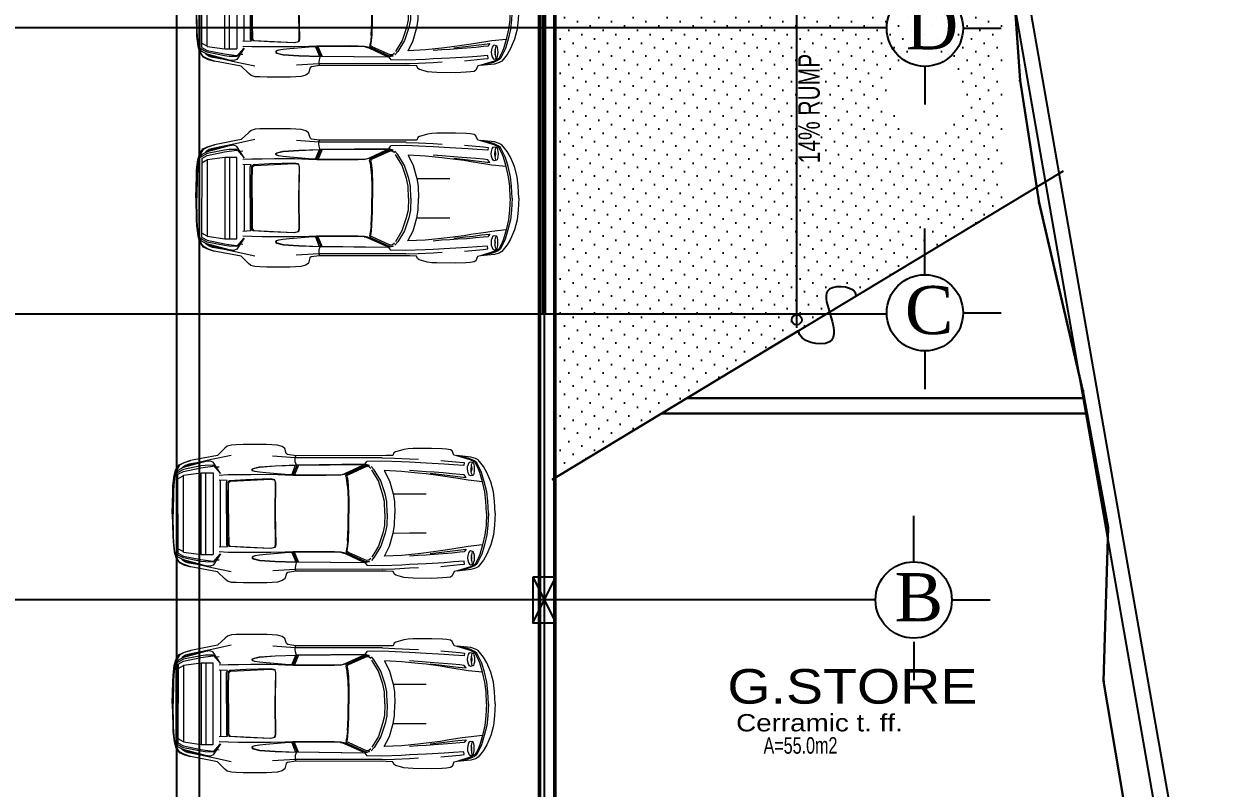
# Model space of a CAD drawing. Extents: x 285329 to 658348, y -83126 to -16980.
# Drawn here: x 313761 to 315325, y -36739 to -35737 of the extents above; entities that cross this region are included whole.
import ezdxf

# ---------------------------------------------------------------- set-up
doc = ezdxf.new("R2010")
doc.units = 0
doc.layers.get('0').update_dxf_attribs({"linetype": 'CONTINUOUS'})
for name, color, linetype, lineweight in [('A-text finishing', 6, 'CONTINUOUS', 13), ('A-text function', 30, 'CONTINUOUS', 20), ('excavation border', 5, 'CONTINUOUS', 30), ('FIGURES', 153, 'CONTINUOUS', 0)]:
    doc.layers.add(name, color=color, linetype=linetype, lineweight=lineweight)
for name, color, linetype in [('AXIS', 1, 'CONTINUOUS'), ('COLUMN', 5, 'CONTINUOUS'), ('FURNITURE', 4, 'CONTINUOUS'), ('TEXT', 3, 'CONTINUOUS'), ('WALL', 7, 'CONTINUOUS'), ('WALL1', 2, 'CONTINUOUS')]:
    doc.layers.add(name, color=color, linetype=linetype)
doc.styles.add('ARIAL', font='BOD_CB.TTF', dxfattribs={"width": 1.199999999999999})
doc.styles.get("Standard").update_dxf_attribs({"font": 'sanss___.ttf', "height": 15})
doc.styles.add('style2', font='romantic.ttf', dxfattribs={"height": 50})

# ---------------------------------------------------------------- blocks, each defined once
blk = doc.blocks.new('XREF1$0$02PCAR09')
at = {"color": 0, "linetype": 'ByBlock'}
for p, q in [((-139.3891880423911, 33.77165775941323), (-143.264904074437, 30.04960447753655)), ((-138.1428124021296, 34.83022337169009), (-139.3891880423911, 33.77165775941323)), ((-136.0427548164836, 35.42780073345929), (-138.1428124021296, 34.83022337169009)), ((-133.5670771748684, 35.5814634836285), (-136.0427548164836, 35.42780073345929)), ((-129.8620975318994, 35.70097895598234), (-133.5670771748684, 35.5814634836285)), ((-117.8764030187002, 35.70097895598234), (-129.8620975318994, 35.70097895598234)), ((-112.3274703737005, 35.34243253892082), (-117.8764030187002, 35.70097895598234)), ((-109.8517927320853, 34.5911924269824), (-112.3274703737005, 35.34243253892082)), ((-108.4688279805623, 33.60092137033632), (-109.8517927320853, 34.5911924269824)), ((-107.7346615075316, 30.95450733964419), (-108.4688279805623, 33.60092137033632)), ((-107.0004950345008, 30.42522453350577), (-107.7346615075316, 30.95450733964419)), ((-52.15996686299668, 31.22538604060483), (-52.63802875241204, 29.9471626440904)), ((-51.28921127870444, 31.75696836830568), (-52.15996686299668, 31.22538604060483)), ((-48.84768091490456, 32.52528211915179), (-51.28921127870444, 31.75696836830568)), ((-47.0890961074124, 33.02041764747482), (-48.84768091490456, 32.52528211915179)), ((-44.85244941050485, 33.29359586999788), (-47.0890961074124, 33.02041764747482)), ((-42.25725629653579, 33.4472586201671), (-44.85244941050485, 33.29359586999788)), ((-32.74723942495178, 33.53262681470556), (-42.25725629653579, 33.4472586201671)), ((-27.18123314104443, 33.31066950890558), (-32.74723942495178, 33.53262681470556)), ((-24.96166008304456, 33.13993311982865), (-27.18123314104443, 33.31066950890558)), ((-22.98111796975238, 32.82554285593255), (-24.96166008304456, 33.13993311982865)), ((-22.12743602436781, 32.23503025772104), (-22.98111796975238, 32.82554285593255)), ((-21.22253316226019, 29.99838356081347), (-22.12743602436781, 32.23503025772104)), ((-164.7947627370356, 22.48598244142934), (-162.9849570128204, 25.21776466665994)), ((-162.8142206237435, 24.97873372195226), (-164.4191426810664, 22.48598244142934)), ((-162.9849570128204, 25.21776466665994), (-160.2873220654051, 26.49828758473677)), ((-160.4922057322974, 26.22510936221371), (-162.8142206237435, 24.97873372195226)), ((-159.7751128981744, 24.91043916632149), (-161.4995504278511, 23.7323580816908)), ((-149.3943404422981, 26.87390764070598), (-160.8848994271743, 23.80065263732156)), ((-151.8529444450057, 24.65433458270612), (-160.7653839548205, 22.81038158067547)), ((-157.0433306729438, 27.4202640857521), (-160.4922057322974, 26.22510936221371)), ((-160.2873220654051, 26.49828758473677), (-157.0433306729438, 27.4202640857521)), ((-157.9140862572361, 25.52509016699838), (-159.7751128981744, 24.91043916632149)), ((-157.9140862572361, 25.01288099976763), (-159.7751128981744, 24.24456724892154)), ((-152.8090682238364, 26.42999302910601), (-157.9140862572361, 25.52509016699838)), ((-153.8334865582979, 25.84948930624451), (-157.9140862572361, 25.01288099976763)), ((-143.264904074437, 30.04960447753655), (-157.0433306729438, 27.4202640857521)), ((-153.4749401412363, 26.27633027893679), (-153.8334865582979, 25.84948930624451)), ((-146.252790883283, 27.89832597516745), (-152.8090682238364, 26.42999302910601)), ((-149.513855914652, 24.91043916632149), (-151.8529444450057, 24.65433458270612)), ((-145.4332562157138, 25.02995463867533), (-149.513855914652, 24.91043916632149)), ((-147.0381782730368, 27.13001222432135), (-149.3943404422981, 26.87390764070598)), ((-145.4332562157138, 26.51536122364446), (-147.0381782730368, 27.13001222432135)), ((-136.160790045383, 30.06982751551053), (-146.252790883283, 27.89832597516745)), ((-141.7282765727448, 20.71032399502945), (-145.4332562157138, 26.51536122364446)), ((-145.4332562157138, 25.02995463867533), (-141.7282765727448, 20.72739763393714)), ((-145.4332562157138, 24.53481911035228), (-145.4332562157138, 25.02995463867533)), ((-121.5813826616692, 24.14319423246711), (-113.4372569027005, 24.68955067751323)), ((-103.175999919178, 28.82030247618276), (-114.7860743764081, 29.58861622702888)), ((-113.4372569027005, 24.68955067751323), (-102.680864390855, 25.08117555539842)), ((-113.4372569027005, 24.57003520515939), (-102.680864390855, 24.96166008304457)), ((-102.8003798632088, 29.7593526161058), (-107.0004950345008, 30.42522453350577)), ((-104.9004374488548, 20.0273784387218), (-102.902821696655, 24.96166008304457)), ((-104.2174918925472, 19.99323116090641), (-102.1686552236243, 24.96166008304457)), ((-101.4515623895012, 24.96166008304457), (-103.4662517806088, 19.97615752199872)), ((-103.175999919178, 28.82030247618276), (-102.8003798632088, 29.7593526161058)), ((-58.20403503631938, 28.78615519836739), (-103.175999919178, 28.82030247618277)), ((-103.175999919178, 28.08613600315206), (-103.175999919178, 28.82030247618276)), ((-103.0564844468242, 26.70317125162907), (-103.175999919178, 28.08613600315206)), ((-102.680864390855, 25.43972197245992), (-103.0564844468242, 26.70317125162907)), ((-56.22349292302719, 29.82764717173656), (-102.8003798632088, 29.7593526161058)), ((-67.0994009072265, 25.43972197245992), (-102.680864390855, 25.06410191649071)), ((-102.680864390855, 25.08117555539842), (-102.680864390855, 25.43972197245992)), ((-102.680864390855, 24.94458644413687), (-67.64575735227261, 25.32020650010608)), ((-102.680864390855, 25.06410191649071), (-102.680864390855, 24.94458644413687)), ((-77.44602608528737, 20.65910307830638), (-68.24333471404182, 24.8762918885061)), ((-67.38965276865726, 24.8933655274138), (-76.5923441399028, 20.65910307830638)), ((-76.16550316721053, 20.52251396704484), (-66.86036996251882, 24.77385005505996)), ((-66.41645535091885, 25.20069102775224), (-67.38965276865726, 24.8933655274138)), ((-67.0994009072265, 25.45679561136761), (-66.10912985058043, 26.89098127961367)), ((-67.0994009072265, 25.54216380590607), (-67.0994009072265, 25.54216380590606)), ((-64.81153329359587, 24.72262913833689), (-67.0994009072265, 25.45679561136761)), ((-66.86036996251882, 24.77385005505996), (-65.78473071133428, 24.80799733287535)), ((-58.3235505086732, 27.06171766869058), (-66.10912985058043, 26.89098127961367)), ((-65.78473071133428, 24.80799733287535), (-64.81153329359587, 24.72262913833689)), ((-48.19888263641233, 26.6348766959983), (-58.3235505086732, 27.06171766869058)), ((-58.20403503631938, 28.76908155945971), (-51.78434680702748, 28.54712425365972)), ((-52.63802875241204, 29.9471626440904), (-56.22349292302719, 29.82764717173656)), ((-51.78434680702748, 28.54712425365972), (-44.1524302152895, 28.13735691987513)), ((-44.1524302152895, 26.41291939019832), (-48.19888263641233, 26.6348766959983)), ((-44.1524302152895, 28.13735691987513), (-39.54254771021286, 27.93247325298283)), ((-35.59853712253622, 25.95193113969065), (-44.1524302152895, 26.41291939019832)), ((-26.32755119565986, 25.45679561136761), (-35.59853712253622, 25.95193113969065)), ((-28.02619871649039, 27.35217620931952), (-18.28586727013732, 26.44706666801371)), ((-21.41034319024481, 25.08117555539842), (-26.32755119565986, 25.45679561136761)), ((-16.03214693432206, 24.72262913833689), (-21.41034319024481, 25.08117555539842)), ((-19.65175838275259, 29.65691078265965), (-21.22253316226019, 29.99838356081347)), ((-12.48083004152228, 29.04225978198276), (-19.65175838275259, 29.77642625501349)), ((-12.78815554186073, 27.55685319701364), (-19.65175838275259, 29.65691078265965)), ((-18.28586727013732, 26.44706666801371), (-15.87848418415283, 26.19096208439833)), ((-13.04308359194108, 28.18086525074451), (-17.95794463294092, 29.54653034359681)), ((-15.87848418415283, 26.19096208439833), (-16.03214693432206, 24.72262913833689)), ((-14.11989937666064, 24.14212541547539), (-13.76135295959914, 25.40557469464455)), ((-13.76135295959914, 25.40557469464455), (-13.28329107018378, 26.2592566400291)), ((-13.28329107018378, 26.2592566400291), (-12.6686400695069, 26.54950850145985)), ((-10.58565307144118, 27.08833317646262), (-13.04308359194108, 28.18086525074451)), ((-10.26125698352243, 26.19096208439833), (-12.78815554186073, 27.55685319701364)), ((-12.6686400695069, 26.54950850145985), (-11.49055898487619, 26.19096208439833)), ((-10.1417415111686, 28.29101967004435), (-12.48083004152228, 29.04225978198276)), ((-12.22472545790693, 24.26164088782923), (-12.0710627077377, 25.21776466665994)), ((-12.0710627077377, 25.21776466665994), (-11.81495812412232, 25.93485750078297)), ((-11.81495812412232, 25.93485750078297), (-11.49055898487619, 26.19096208439833)), ((-11.49055898487619, 26.19096208439833), (-11.18323348453777, 25.93485750078297)), ((-11.18323348453777, 25.93485750078297), (-10.92712890092239, 25.21776466665994)), ((-10.92712890092239, 25.21776466665994), (-10.7393188729378, 24.1250517765677)), ((-9.425199770093963, 26.13236761146603), (-10.58565307144118, 27.08833317646262)), ((-8.895365870907137, 23.62991624824465), (-10.26125698352243, 26.19096208439833)), ((-8.775850398553308, 27.55685319701364), (-10.1417415111686, 28.29101967004435)), ((-6.899507290691267, 21.07940676791251), (-9.425199770093963, 26.13236761146603)), ((-5.941626339876557, 24.09090449875231), (-8.775850398553308, 27.55685319701364)), ((-166.211874766374, 14.44429851590677), (-165.5630764878817, 19.68590566056797)), ((-165.1874564319125, 19.68590566056797), (-165.8021074325894, 14.81991857187598)), ((-165.5630764878817, 19.68590566056797), (-164.7947627370356, 22.48598244142934)), ((-164.4191426810664, 22.48598244142934), (-165.1874564319125, 19.68590566056797)), ((-163.5996080134971, 22.31524605235243), (-164.5898790701433, 21.2054595233525)), ((-163.5996080134971, 21.32497499570633), (-164.5898790701433, 20.71032399502945)), ((-164.5898790701433, -21.2054595233525), (-164.5898790701433, 21.2054595233525)), ((-160.8848994271743, 23.80065263732156), (-163.5996080134971, 22.31524605235243)), ((-160.7653839548205, 22.81038158067547), (-163.5996080134971, 21.32497499570633)), ((-163.5996080134971, 20.33470393906024), (-160.7653839548205, 21.82011052402938)), ((-163.5996080134971, 20.33470393906024), (-163.5996080134971, -20.33470393906024)), ((-163.5996080134971, 18.04683632542962), (-160.8848994271743, 19.53224291039876)), ((-161.4995504278511, 23.7323580816908), (-161.7379082183368, 23.33391197800628)), ((-160.7653839548205, 21.82011052402938), (-151.8529444450057, 23.66406352606003)), ((-160.7653839548205, 19.8224947718295), (-151.613913500298, 21.06887041209096)), ((-160.7653839548205, 19.8224947718295), (-160.7653839548205, -19.8224947718295)), ((-159.7751128981744, 24.24456724892154), (-160.1662057515703, 23.99287382841922)), ((-151.8529444450057, 23.66406352606003), (-149.513855914652, 24.03968358202924)), ((-151.613913500298, 21.06887041209096), (-151.613913500298, -21.06887041209096)), ((-151.613913500298, 21.06887041209096), (-145.4332562157138, 21.06887041209096)), ((-149.513855914652, 24.03968358202924), (-145.4332562157138, 24.53481911035228)), ((-149.2577513310366, 21.06887041209096), (-149.2577513310366, -21.1883858844448)), ((-145.4332562157138, -21.06887041209096), (-145.4332562157138, 21.06887041209096)), ((-142.3941484901448, 24.02260994312154), (-143.8454077972985, 23.95431538749078)), ((-137.7671923461605, 19.95908388309103), (-142.3941484901448, 19.75420021619873)), ((-132.3377751735147, 20.0273784387218), (-137.7671923461605, 19.95908388309103)), ((-126.0376024165766, 20.09567299435257), (-132.3377751735147, 20.0273784387218)), ((-115.7763454330541, 20.11274663326025), (-126.0376024165766, 20.09567299435257)), ((-125.4229514158997, 22.45183516361395), (-125.3717304991766, 22.96404433084469)), ((-125.0814786377459, 22.11036238546013), (-125.4229514158997, 22.45183516361395)), ((-125.3717304991766, 22.96404433084469), (-124.8595213319459, 23.3396643868139)), ((-125.1497731933766, 22.43476152470627), (-125.1326995544689, 22.84452885849086)), ((-124.8936686097613, 22.11036238546013), (-125.1497731933766, 22.43476152470627)), ((-125.1326995544689, 22.84452885849086), (-124.688784942869, 23.22014891446006)), ((-124.0058393865613, 21.73474232949093), (-125.0814786377459, 22.11036238546013)), ((-123.8351029974844, 21.73474232949093), (-124.8936686097613, 22.11036238546013)), ((-124.8595213319459, 23.3396643868139), (-121.5813826616692, 24.14319423246711)), ((-124.688784942869, 23.22014891446006), (-121.5984563005768, 24.00660512120558)), ((-121.6155299394845, 21.3761959124294), (-124.0058393865613, 21.73474232949093)), ((-121.6155299394845, 21.3761959124294), (-123.8351029974844, 21.73474232949093)), ((-118.217875796854, 21.03472313427559), (-121.6155299394845, 21.3761959124294)), ((-121.5984563005768, 24.00660512120558), (-113.4372569027005, 24.57003520515939)), ((-112.190881262439, 20.50544032813716), (-118.217875796854, 21.03472313427559)), ((-108.3663861471162, 19.86853066330364), (-115.7763454330541, 20.11274663326025)), ((-108.3663861471162, 20.23226210561409), (-112.190881262439, 20.50544032813716)), ((-104.2174918925472, 19.99323116090641), (-108.3663861471162, 20.23226210561409)), ((-104.2687128092703, 19.72996011643232), (-108.3663861471162, 19.86853066330364)), ((-99.5563884707475, 19.65175838275259), (-104.2687128092703, 19.72996011643232)), ((-99.52224119293213, 19.83956841073719), (-104.2174918925472, 19.99323116090641)), ((-87.10970570704062, 19.64458221481232), (-99.5563884707475, 19.65175838275259)), ((-87.10970570704062, 19.87371568855257), (-99.52224119293213, 19.83956841073719)), ((-82.8583696190255, 19.87371568855257), (-87.10970570704062, 19.87371568855257)), ((-82.8583696190255, 19.71654903557417), (-87.10970570704062, 19.64458221481232)), ((-79.66559914328724, 19.97615752199872), (-82.8583696190255, 19.87371568855257)), ((-79.62576860625475, 19.86461680765525), (-82.8583696190255, 19.71654903557417)), ((-79.66559914328724, 19.95908388309103), (-78.74362264227192, 20.19811482779871)), ((-77.88994069688734, 20.19811482779871), (-79.62576860625475, 19.86461680765525)), ((-78.74362264227192, 20.19811482779871), (-77.44602608528737, 20.65910307830638)), ((-77.20699514057969, 20.43714577250639), (-77.88994069688734, 20.19811482779871)), ((-76.5923441399028, 20.65910307830638), (-77.20699514057969, 20.43714577250639)), ((-76.95089055696434, 19.51516927149105), (-76.71185961225665, 20.24933574452179)), ((-76.72893325116434, 18.37123546467575), (-76.95089055696434, 19.51516927149105)), ((-76.71185961225665, 20.24933574452179), (-76.16550316721053, 20.52251396704484)), ((-76.21672408393363, 19.68590566056797), (-76.43868138973359, 19.241991048968)), ((-76.43868138973359, 19.241991048968), (-76.14842952830286, 18.21757271450653)), ((-75.65329399997981, 20.0273784387218), (-76.21672408393363, 19.68590566056797)), ((-66.39938171201115, 24.24456724892154), (-75.65329399997981, 20.0273784387218)), ((-65.13593243284201, 24.15919905438308), (-66.39938171201115, 24.24456724892154)), ((-64.12858773728823, 23.28844347009083), (-65.13593243284201, 24.15919905438308)), ((-62.4041502076114, 22.48598244142934), (-63.88955679258056, 24.21041997110615)), ((-60.21872442742694, 16.81753432407585), (-63.5993049311498, 22.48598244142934)), ((-58.97234878716549, 16.81753432407585), (-62.4041502076114, 22.48598244142934)), ((-57.12839578513483, 22.11036238546013), (-54.53320267116577, 16.80046068516816)), ((-48.19888263641233, 21.63230049604479), (-57.12839578513483, 22.11036238546013)), ((-39.78157865492054, 20.84691310629098), (-48.19888263641233, 21.63230049604479)), ((-39.78157865492054, 21.75181596839861), (-44.11828293747411, 22.11036238546013)), ((-35.59853712253622, 21.46156410696786), (-39.78157865492054, 21.75181596839861)), ((-35.59853712253622, 20.36885121687562), (-39.78157865492054, 20.84691310629098)), ((-31.38134831233648, 21.2054595233525), (-35.59853712253622, 21.46156410696786)), ((-28.20565147550591, 19.37858016022953), (-35.59853712253622, 20.36885121687562)), ((-33.48140589798248, 20.69325035612176), (-27.45441136356749, 19.99323116090642)), ((-26.78853944616754, 20.88106038410638), (-31.38134831233648, 21.2054595233525)), ((-24.62018730489074, 18.78100279846034), (-28.20565147550591, 19.37858016022953)), ((-27.45441136356749, 19.99323116090642), (-23.35673802572159, 19.49809563258338)), ((-22.1957305799986, 20.45421941141409), (-26.78853944616754, 20.88106038410638)), ((-17.00534435206046, 17.60292171382965), (-24.62018730489074, 18.78100279846034)), ((-23.35673802572159, 19.49809563258338), (-19.12247557661418, 18.96881282644495)), ((-18.20049907559885, 20.0615257165372), (-22.1957305799986, 20.45421941141409)), ((-19.12247557661418, 18.96881282644495), (-14.88821312750674, 18.50782457593728)), ((-15.99799965650669, 19.87371568855258), (-18.20049907559885, 20.0615257165372)), ((-14.88821312750674, 18.50782457593728), (-15.99799965650669, 19.87371568855258)), ((-14.22234121010679, 22.91282341412162), (-14.11989937666064, 24.14212541547539)), ((-14.11989937666064, 21.68352141276785), (-14.22234121010679, 22.91282341412162)), ((-13.76135295959914, 20.43714577250639), (-14.11989937666064, 21.68352141276785)), ((-13.28329107018378, 19.6517583827526), (-13.76135295959914, 20.43714577250639)), ((-12.6686400695069, 19.32735924350646), (-13.28329107018378, 19.6517583827526)), ((-11.49055898487619, 19.60053746602952), (-12.6686400695069, 19.32735924350646)), ((-12.31009365244537, 22.86160249739856), (-12.22472545790693, 24.26164088782923)), ((-12.24179909681461, 21.56400594041401), (-12.31009365244537, 22.86160249739856)), ((-12.03691542992231, 22.86160249739856), (-12.24179909681461, 21.56400594041401)), ((-12.0710627077377, 20.57373488376792), (-12.24179909681461, 21.58107957932171)), ((-12.22472545790693, 24.26164088782923), (-12.03691542992231, 22.86160249739856)), ((-11.81495812412232, 19.83956841073719), (-12.0710627077377, 20.57373488376792)), ((-11.49055898487619, 19.60053746602952), (-11.81495812412232, 19.83956841073719)), ((-11.18323348453777, 19.8054211329218), (-11.49055898487619, 19.60053746602952)), ((-10.92712890092239, 20.50544032813716), (-11.18323348453777, 19.8054211329218)), ((-10.7393188729378, 21.58107957932171), (-10.92712890092239, 20.50544032813716)), ((-10.7393188729378, 24.1250517765677), (-10.68809795621472, 22.86160249739856)), ((-10.68809795621472, 22.86160249739856), (-10.7393188729378, 21.58107957932171)), ((-7.905094814261051, 21.15423860662943), (-8.895365870907137, 23.62991624824465)), ((-6.556277340553434, 16.32239879575281), (-7.905094814261051, 21.15423860662943)), ((-5.566006283907346, 16.32239879575281), (-6.899507290691267, 21.07940676791251)), ((-4.268409726922802, 21.13716496772174), (-5.941626339876557, 24.09090449875231)), ((-2.168352141276792, 16.30532515684511), (-4.268409726922802, 21.13716496772174)), ((-166.3484638776355, 11.21738076235313), (-166.211874766374, 14.44429851590677)), ((-165.8021074325894, 14.81991857187598), (-165.9386965438509, 11.59300081832234)), ((-138.1428124021296, 17.05656526878352), (-142.377074851237, 17.26144893567582)), ((-141.7282765727448, 17.26144893567582), (-141.7282765727448, -17.15578437787134)), ((-138.6550215693604, 3.8e-15), (-138.5696533748219, 15.89555782306053)), ((-138.5696533748219, 15.89555782306053), (-138.1428124021296, 17.05656526878352)), ((-137.903781457422, 15.89555782306053), (-138.0403705686835, 8.28071487023023)), ((-137.5110877625451, 16.57850337936817), (-137.903781457422, 15.89555782306053)), ((-137.5623086792681, 8.161199397876397), (-137.4769404847297, 15.77604235070668)), ((-136.9818049564067, 17.00534435206044), (-137.5110877625451, 16.57850337936817)), ((-137.4769404847297, 15.77604235070668), (-137.0842467898528, 16.44191426810665)), ((-137.0842467898528, 16.44191426810665), (-136.5549639837144, 16.78365285606781)), ((-128.5474273360072, 17.51755351929119), (-136.9818049564067, 17.00534435206044)), ((-136.5549639837144, 16.78365285606781), (-115.947081822131, 17.82487901962962)), ((-115.7592717941464, 17.94439449198347), (-128.5474273360072, 17.51755351929119)), ((-115.947081822131, 17.82487901962962), (-113.7275087641312, 17.36389076912197)), ((-113.5567723750543, 17.48340624147581), (-115.7592717941464, 17.94439449198347)), ((-113.7275087641312, 17.36389076912197), (-113.351888708162, 15.9467787397836)), ((-113.1982259579928, 16.06629421213743), (-113.5567723750543, 17.48340624147581)), ((-113.403109624885, -0.0170736389076931), (-113.1982259579928, 16.06629421213743)), ((-113.351888708162, 15.9467787397836), (-113.403109624885, 0.0170736389076931)), ((-76.42160775082591, 16.81753432407585), (-76.72893325116434, 18.37123546467575)), ((-76.09720861157977, 14.06867845993756), (-76.42160775082591, 16.81753432407585)), ((-76.14842952830286, 18.21757271450653), (-75.92647222250287, 16.81753432407585)), ((-76.09720861157977, 14.06867845993756), (-75.73866219451826, 7.153854702322628)), ((-75.92647222250287, 16.81753432407585), (-75.72158855561057, 13.98331026539911)), ((-75.72158855561057, 13.98331026539911), (-75.43133669417979, 7.153854702322628)), ((-60.21872442742694, 16.81753432407585), (-60.21872442742694, 16.81753432407585)), ((-57.99915136942708, 10.14174151116859), (-60.21872442742694, 16.81753432407585)), ((-56.75277572916563, 10.14174151116859), (-58.97234878716549, 16.81753432407585)), ((-54.53320267116577, 16.80046068516816), (-52.55266055787358, 10.14174151116859)), ((-13.94916298758373, 17.1077861855066), (-17.00534435206046, 17.60292171382965)), ((-6.556277340553434, 16.32239879575281), (-13.94916298758373, 17.1077861855066)), ((-5.258680783568892, 11.13201256781467), (-6.556277340553434, 16.32239879575281)), ((-4.268409726922802, 11.13201256781467), (-5.566006283907346, 16.32239879575281)), ((-0.8707555842922545, 11.13201256781467), (-2.168352141276792, 16.30532515684511)), ((-166.5704211834355, 0.0170736389076931), (-166.3484638776355, 11.21738076235313)), ((-165.9386965438509, 11.59300081832234), (-166.0752856551125, -3.8e-15)), ((-138.0403705686835, 8.28071487023023), (-138.0403705686835, 3.8e-15)), ((-137.5623086792681, -3.8e-15), (-137.5623086792681, 8.161199397876397)), ((-75.73866219451826, 7.153854702322628), (-75.7728094723336, 3.8e-15)), ((-75.43133669417979, 7.153854702322628), (-75.39718941636444, 3.8e-15)), ((-57.12839578513483, 6.180657284584223), (-57.99915136942708, 10.14174151116859)), ((-56.88936484042717, 3.8e-15), (-57.12839578513483, 6.180657284584223)), ((-55.89909378378107, 6.180657284584223), (-56.75277572916563, 10.14174151116859)), ((-55.64298920016568, 3.8e-15), (-55.89909378378107, 6.180657284584223)), ((-52.55266055787358, 10.14174151116859), (-44.11828293747411, 10.09052059444551)), ((-52.55266055787358, 10.14174151116859), (-51.920935918289, 6.180657284584223)), ((-51.920935918289, 6.180657284584223), (-51.68190497358133, 3.8e-15)), ((-44.11828293747411, 10.09052059444551), (-35.59853712253622, 10.09052059444551)), ((-4.69525069961509, 6.19773092349192), (-5.258680783568892, 11.13201256781467)), ((-4.387925199276668, 3.8e-15), (-4.69525069961509, 6.19773092349192)), ((-3.704979642969004, 6.19773092349192), (-4.268409726922802, 11.13201256781467)), ((-3.397654142630548, 3.8e-15), (-3.704979642969004, 6.19773092349192)), ((-0.3073255003384538, 6.180657284584223), (-0.8707555842922545, 11.13201256781467)), ((0, 3.8e-15), (-0.3073255003384538, 6.180657284584223)), ((-165.9386965438509, -11.59300081832234), (-166.0752856551125, 7.5e-15)), ((-138.6550215693604, 0), (-138.5696533748219, -15.89555782306052)), ((-138.0403705686835, -8.28071487023023), (-138.0403705686835, 0)), ((-137.5623086792681, 7.5e-15), (-137.5623086792681, -8.161199397876397)), ((-113.403109624885, 0.0170736389076969), (-113.1982259579928, -16.06629421213743)), ((-75.73866219451826, -7.153854702322621), (-75.7728094723336, 0)), ((-75.43133669417979, -7.153854702322621), (-75.39718941636444, 0)), ((-56.88936484042717, 0), (-57.12839578513483, -6.180657284584223)), ((-55.64298920016568, 0), (-55.89909378378107, -6.180657284584223)), ((-51.920935918289, -6.180657284584223), (-51.68190497358133, 0)), ((-4.387925199276668, 0), (-4.69525069961509, -6.19773092349192)), ((-3.397654142630548, 0), (-3.704979642969004, -6.19773092349192)), ((0, 0), (-0.3073255003384538, -6.180657284584223)), ((-166.5704211834355, -0.0170736389076893), (-166.3484638776355, -11.21738076235313)), ((-113.351888708162, -15.9467787397836), (-113.403109624885, -0.0170736389076893)), ((-166.3484638776355, -11.21738076235313), (-166.211874766374, -14.44429851590677)), ((-165.8021074325894, -14.81991857187597), (-165.9386965438509, -11.59300081832234)), ((-137.903781457422, -15.89555782306052), (-138.0403705686835, -8.28071487023023)), ((-137.5623086792681, -8.161199397876397), (-137.4769404847297, -15.77604235070668)), ((-76.09720861157977, -14.06867845993756), (-75.73866219451826, -7.153854702322621)), ((-75.72158855561057, -13.9833102653991), (-75.43133669417979, -7.153854702322621)), ((-57.99915136942708, -10.14174151116859), (-60.21872442742694, -16.81753432407585)), ((-56.75277572916563, -10.14174151116859), (-58.97234878716549, -16.81753432407585)), ((-57.12839578513483, -6.180657284584223), (-57.99915136942708, -10.14174151116859)), ((-55.89909378378107, -6.180657284584223), (-56.75277572916563, -10.14174151116859)), ((-54.53320267116577, -16.80046068516816), (-52.55266055787358, -10.14174151116859)), ((-52.55266055787358, -10.14174151116859), (-51.920935918289, -6.180657284584223)), ((-52.55266055787358, -10.14174151116859), (-44.11828293747411, -10.09052059444551)), ((-44.11828293747411, -10.09052059444551), (-35.59853712253622, -10.09052059444551)), ((-5.258680783568892, -11.13201256781467), (-6.556277340553434, -16.32239879575281)), ((-4.268409726922802, -11.13201256781467), (-5.566006283907346, -16.32239879575281)), ((-4.69525069961509, -6.19773092349192), (-5.258680783568892, -11.13201256781467)), ((-3.704979642969004, -6.19773092349192), (-4.268409726922802, -11.13201256781467)), ((-0.8707555842922545, -11.13201256781467), (-2.168352141276792, -16.30532515684511)), ((-0.3073255003384538, -6.180657284584223), (-0.8707555842922545, -11.13201256781467)), ((-166.211874766374, -14.44429851590677), (-165.5630764878817, -19.68590566056797)), ((-165.1874564319125, -19.68590566056797), (-165.8021074325894, -14.81991857187597)), ((-163.5996080134971, -18.04683632542962), (-160.8848994271743, -19.53224291039876)), ((-138.1428124021296, -17.05656526878352), (-142.377074851237, -17.26144893567582)), ((-138.5696533748219, -15.89555782306052), (-138.1428124021296, -17.05656526878352)), ((-137.5110877625451, -16.57850337936817), (-137.903781457422, -15.89555782306052)), ((-136.9818049564067, -17.00534435206044), (-137.5110877625451, -16.57850337936817)), ((-137.4769404847297, -15.77604235070668), (-137.0842467898528, -16.44191426810665)), ((-137.0842467898528, -16.44191426810665), (-136.5549639837144, -16.78365285606781)), ((-128.5474273360072, -17.51755351929119), (-136.9818049564067, -17.00534435206044)), ((-136.5549639837144, -16.78365285606781), (-115.947081822131, -17.82487901962962)), ((-115.7592717941464, -17.94439449198347), (-128.5474273360072, -17.51755351929119)), ((-115.947081822131, -17.82487901962962), (-113.7275087641312, -17.36389076912197)), ((-113.5567723750543, -17.48340624147581), (-115.7592717941464, -17.94439449198347)), ((-113.7275087641312, -17.36389076912197), (-113.351888708162, -15.9467787397836)), ((-113.1982259579928, -16.06629421213743), (-113.5567723750543, -17.48340624147581)), ((-76.72893325116434, -18.37123546467575), (-76.95089055696434, -19.51516927149105)), ((-76.42160775082591, -16.81753432407585), (-76.72893325116434, -18.37123546467575)), ((-76.43868138973359, -19.241991048968), (-76.14842952830286, -18.21757271450653)), ((-76.09720861157977, -14.06867845993756), (-76.42160775082591, -16.81753432407585)), ((-76.14842952830286, -18.21757271450653), (-75.92647222250287, -16.81753432407585)), ((-75.92647222250287, -16.81753432407585), (-75.72158855561057, -13.9833102653991)), ((-60.21872442742694, -16.81753432407585), (-63.5993049311498, -22.48598244142934)), ((-58.97234878716549, -16.81753432407585), (-62.4041502076114, -22.48598244142934)), ((-60.21872442742694, -16.81753432407585), (-60.21872442742694, -16.81753432407585)), ((-57.12839578513483, -22.11036238546013), (-54.53320267116577, -16.80046068516816)), ((-17.00534435206046, -17.60292171382965), (-24.62018730489074, -18.78100279846034)), ((-13.94916298758373, -17.1077861855066), (-17.00534435206046, -17.60292171382965)), ((-6.556277340553434, -16.32239879575281), (-13.94916298758373, -17.1077861855066)), ((-6.556277340553434, -16.32239879575281), (-7.905094814261051, -21.15423860662943)), ((-5.566006283907346, -16.32239879575281), (-6.899507290691267, -21.07940676791251)), ((-2.168352141276792, -16.30532515684511), (-4.268409726922802, -21.13716496772174)), ((-165.5630764878817, -19.68590566056797), (-164.7947627370356, -22.48598244142934)), ((-164.4191426810664, -22.48598244142934), (-165.1874564319125, -19.68590566056797)), ((-164.7947627370356, -22.48598244142934), (-162.9849570128204, -25.21776466665994)), ((-163.5996080134971, -21.32497499570633), (-164.5898790701433, -20.71032399502945)), ((-163.5996080134971, -22.31524605235243), (-164.5898790701433, -21.2054595233525)), ((-162.8142206237435, -24.97873372195226), (-164.4191426810664, -22.48598244142934)), ((-163.5996080134971, -20.33470393906024), (-160.7653839548205, -21.82011052402938)), ((-160.7653839548205, -22.81038158067547), (-163.5996080134971, -21.32497499570633)), ((-160.8848994271743, -23.80065263732156), (-163.5996080134971, -22.31524605235243)), ((-161.4995504278511, -23.7323580816908), (-161.7379082183368, -23.33391197800628)), ((-159.7751128981744, -24.91043916632149), (-161.4995504278511, -23.7323580816908)), ((-149.3943404422981, -26.87390764070598), (-160.8848994271743, -23.80065263732156)), ((-160.7653839548205, -19.8224947718295), (-151.613913500298, -21.06887041209096)), ((-160.7653839548205, -21.82011052402938), (-151.8529444450057, -23.66406352606003)), ((-151.8529444450057, -24.65433458270612), (-160.7653839548205, -22.81038158067547)), ((-159.7751128981744, -24.24456724892154), (-160.1662057515703, -23.99287382841922)), ((-157.9140862572361, -25.01288099976763), (-159.7751128981744, -24.24456724892154)), ((-151.8529444450057, -23.66406352606003), (-149.513855914652, -24.03968358202924)), ((-151.613913500298, -21.06887041209096), (-145.4332562157138, -21.06887041209096)), ((-149.513855914652, -24.03968358202924), (-145.4332562157138, -24.53481911035228)), ((-141.7282765727448, -20.71032399502945), (-145.4332562157138, -26.51536122364446)), ((-145.4332562157138, -25.02995463867533), (-141.7282765727448, -20.72739763393714)), ((-145.4332562157138, -24.53481911035228), (-145.4332562157138, -25.02995463867533)), ((-142.3941484901448, -24.02260994312154), (-143.8454077972985, -23.95431538749078)), ((-137.7671923461605, -19.95908388309103), (-142.3941484901448, -19.75420021619873)), ((-132.3377751735147, -20.0273784387218), (-137.7671923461605, -19.95908388309103)), ((-126.0376024165766, -20.09567299435257), (-132.3377751735147, -20.0273784387218)), ((-115.7763454330541, -20.11274663326025), (-126.0376024165766, -20.09567299435257)), ((-125.0814786377459, -22.11036238546013), (-125.4229514158997, -22.45183516361395)), ((-125.4229514158997, -22.45183516361395), (-125.3717304991766, -22.96404433084469)), ((-125.3717304991766, -22.96404433084469), (-124.8595213319459, -23.3396643868139)), ((-124.8936686097613, -22.11036238546013), (-125.1497731933766, -22.43476152470627)), ((-125.1497731933766, -22.43476152470627), (-125.1326995544689, -22.84452885849086)), ((-125.1326995544689, -22.84452885849086), (-124.688784942869, -23.22014891446006)), ((-124.0058393865613, -21.73474232949093), (-125.0814786377459, -22.11036238546013)), ((-123.8351029974844, -21.73474232949093), (-124.8936686097613, -22.11036238546013)), ((-124.8595213319459, -23.3396643868139), (-121.5813826616692, -24.14319423246711)), ((-124.688784942869, -23.22014891446006), (-121.5984563005768, -24.00660512120558)), ((-121.6155299394845, -21.3761959124294), (-124.0058393865613, -21.73474232949093)), ((-121.6155299394845, -21.3761959124294), (-123.8351029974844, -21.73474232949093)), ((-118.217875796854, -21.03472313427559), (-121.6155299394845, -21.3761959124294)), ((-121.5984563005768, -24.00660512120558), (-113.4372569027005, -24.57003520515939)), ((-121.5813826616692, -24.14319423246711), (-113.4372569027005, -24.68955067751323)), ((-112.190881262439, -20.50544032813716), (-118.217875796854, -21.03472313427559)), ((-108.3663861471162, -19.86853066330364), (-115.7763454330541, -20.11274663326025)), ((-113.4372569027005, -24.57003520515939), (-102.680864390855, -24.96166008304457)), ((-108.3663861471162, -20.23226210561409), (-112.190881262439, -20.50544032813716)), ((-104.2687128092703, -19.72996011643232), (-108.3663861471162, -19.86853066330364)), ((-104.2174918925472, -19.99323116090641), (-108.3663861471162, -20.23226210561409)), ((-104.9004374488548, -20.0273784387218), (-102.902821696655, -24.96166008304457)), ((-99.5563884707475, -19.65175838275259), (-104.2687128092703, -19.72996011643232)), ((-99.52224119293213, -19.83956841073719), (-104.2174918925472, -19.99323116090641)), ((-104.2174918925472, -19.99323116090641), (-102.1686552236243, -24.96166008304457)), ((-101.4515623895012, -24.96166008304457), (-103.4662517806088, -19.97615752199872)), ((-87.10970570704062, -19.64458221481232), (-99.5563884707475, -19.65175838275259)), ((-87.10970570704062, -19.87371568855257), (-99.52224119293213, -19.83956841073719)), ((-82.8583696190255, -19.71654903557417), (-87.10970570704062, -19.64458221481232)), ((-82.8583696190255, -19.87371568855257), (-87.10970570704062, -19.87371568855257)), ((-79.62576860625475, -19.86461680765525), (-82.8583696190255, -19.71654903557417)), ((-79.66559914328724, -19.97615752199872), (-82.8583696190255, -19.87371568855257)), ((-79.66559914328724, -19.95908388309103), (-78.74362264227192, -20.19811482779871)), ((-77.88994069688734, -20.19811482779871), (-79.62576860625475, -19.86461680765525)), ((-78.74362264227192, -20.19811482779871), (-77.44602608528737, -20.65910307830638)), ((-77.20699514057969, -20.43714577250639), (-77.88994069688734, -20.19811482779871)), ((-77.44602608528737, -20.65910307830638), (-68.24333471404182, -24.8762918885061)), ((-76.5923441399028, -20.65910307830638), (-77.20699514057969, -20.43714577250639)), ((-76.95089055696434, -19.51516927149105), (-76.71185961225665, -20.24933574452179)), ((-76.71185961225665, -20.24933574452179), (-76.16550316721053, -20.52251396704484)), ((-67.38965276865726, -24.8933655274138), (-76.5923441399028, -20.65910307830638)), ((-76.21672408393363, -19.68590566056797), (-76.43868138973359, -19.241991048968)), ((-75.65329399997981, -20.0273784387218), (-76.21672408393363, -19.68590566056797)), ((-76.16550316721053, -20.52251396704484), (-66.86036996251882, -24.77385005505996)), ((-66.39938171201115, -24.24456724892154), (-75.65329399997981, -20.0273784387218)), ((-65.13593243284201, -24.15919905438308), (-66.39938171201115, -24.24456724892154)), ((-64.12858773728823, -23.28844347009083), (-65.13593243284201, -24.15919905438308)), ((-62.4041502076114, -22.48598244142934), (-63.88955679258056, -24.21041997110615)), ((-48.19888263641233, -21.63230049604479), (-57.12839578513483, -22.11036238546013)), ((-39.78157865492054, -20.84691310629098), (-48.19888263641233, -21.63230049604479)), ((-39.78157865492054, -21.75181596839861), (-44.11828293747411, -22.11036238546013)), ((-35.59853712253622, -20.36885121687562), (-39.78157865492054, -20.84691310629098)), ((-35.59853712253622, -21.46156410696786), (-39.78157865492054, -21.75181596839861)), ((-28.20565147550591, -19.37858016022953), (-35.59853712253622, -20.36885121687562)), ((-31.38134831233648, -21.2054595233525), (-35.59853712253622, -21.46156410696786)), ((-33.48140589798248, -20.69325035612176), (-27.45441136356749, -19.99323116090642)), ((-26.78853944616754, -20.88106038410638), (-31.38134831233648, -21.2054595233525)), ((-24.62018730489074, -18.78100279846034), (-28.20565147550591, -19.37858016022953)), ((-27.45441136356749, -19.99323116090642), (-23.35673802572159, -19.49809563258338)), ((-22.1957305799986, -20.45421941141409), (-26.78853944616754, -20.88106038410638)), ((-23.35673802572159, -19.49809563258338), (-19.12247557661418, -18.96881282644495)), ((-18.20049907559885, -20.0615257165372), (-22.1957305799986, -20.45421941141409)), ((-19.12247557661418, -18.96881282644495), (-14.88821312750674, -18.50782457593728)), ((-15.99799965650669, -19.87371568855258), (-18.20049907559885, -20.0615257165372)), ((-14.88821312750674, -18.50782457593728), (-15.99799965650669, -19.87371568855258)), ((-14.11989937666064, -21.68352141276785), (-14.22234121010679, -22.91282341412162)), ((-14.22234121010679, -22.91282341412162), (-14.11989937666064, -24.14212541547539)), ((-13.76135295959914, -20.43714577250639), (-14.11989937666064, -21.68352141276785)), ((-14.11989937666064, -24.14212541547539), (-13.76135295959914, -25.40557469464455)), ((-13.28329107018378, -19.6517583827526), (-13.76135295959914, -20.43714577250639)), ((-12.6686400695069, -19.32735924350646), (-13.28329107018378, -19.6517583827526)), ((-11.49055898487619, -19.60053746602952), (-12.6686400695069, -19.32735924350646)), ((-12.24179909681461, -21.56400594041401), (-12.31009365244537, -22.86160249739856)), ((-12.31009365244537, -22.86160249739856), (-12.22472545790693, -24.26164088782923)), ((-12.0710627077377, -20.57373488376792), (-12.24179909681461, -21.58107957932171)), ((-12.03691542992231, -22.86160249739856), (-12.24179909681461, -21.56400594041401)), ((-12.22472545790693, -24.26164088782923), (-12.03691542992231, -22.86160249739856)), ((-12.22472545790693, -24.26164088782923), (-12.0710627077377, -25.21776466665994)), ((-11.81495812412232, -19.83956841073719), (-12.0710627077377, -20.57373488376792)), ((-11.49055898487619, -19.60053746602952), (-11.81495812412232, -19.83956841073719)), ((-11.18323348453777, -19.8054211329218), (-11.49055898487619, -19.60053746602952)), ((-10.92712890092239, -20.50544032813716), (-11.18323348453777, -19.8054211329218)), ((-10.7393188729378, -21.58107957932171), (-10.92712890092239, -20.50544032813716)), ((-10.92712890092239, -25.21776466665994), (-10.7393188729378, -24.1250517765677)), ((-10.68809795621472, -22.86160249739856), (-10.7393188729378, -21.58107957932171)), ((-10.7393188729378, -24.1250517765677), (-10.68809795621472, -22.86160249739856)), ((-8.895365870907137, -23.62991624824465), (-10.26125698352243, -26.19096208439833)), ((-6.899507290691267, -21.07940676791251), (-9.425199770093963, -26.13236761146603)), ((-7.905094814261051, -21.15423860662943), (-8.895365870907137, -23.62991624824465)), ((-5.941626339876557, -24.09090449875231), (-8.775850398553308, -27.55685319701364)), ((-4.268409726922802, -21.13716496772174), (-5.941626339876557, -24.09090449875231)), ((-162.9849570128204, -25.21776466665994), (-160.2873220654051, -26.49828758473677)), ((-160.4922057322974, -26.22510936221371), (-162.8142206237435, -24.97873372195226)), ((-157.0433306729438, -27.4202640857521), (-160.4922057322974, -26.22510936221371)), ((-160.2873220654051, -26.49828758473677), (-157.0433306729438, -27.4202640857521)), ((-157.9140862572361, -25.52509016699838), (-159.7751128981744, -24.91043916632149)), ((-153.8334865582979, -25.84948930624451), (-157.9140862572361, -25.01288099976763)), ((-152.8090682238364, -26.42999302910601), (-157.9140862572361, -25.52509016699838)), ((-143.264904074437, -30.04960447753655), (-157.0433306729438, -27.4202640857521)), ((-153.4749401412363, -26.27633027893679), (-153.8334865582979, -25.84948930624451)), ((-146.252790883283, -27.89832597516745), (-152.8090682238364, -26.42999302910601)), ((-149.513855914652, -24.91043916632149), (-151.8529444450057, -24.65433458270612)), ((-145.4332562157138, -25.02995463867533), (-149.513855914652, -24.91043916632149)), ((-147.0381782730368, -27.13001222432135), (-149.3943404422981, -26.87390764070598)), ((-145.4332562157138, -26.51536122364446), (-147.0381782730368, -27.13001222432135)), ((-136.160790045383, -30.06982751551053), (-146.252790883283, -27.89832597516745)), ((-139.3891880423911, -33.77165775941323), (-143.264904074437, -30.04960447753655)), ((-103.175999919178, -28.82030247618276), (-114.7860743764081, -29.58861622702888)), ((-113.4372569027005, -24.68955067751323), (-102.680864390855, -25.08117555539842)), ((-107.0004950345008, -30.42522453350575), (-107.7346615075316, -30.95450733964419)), ((-102.8003798632088, -29.7593526161058), (-107.0004950345008, -30.42522453350575)), ((-103.0564844468242, -26.70317125162907), (-103.175999919178, -28.08613600315206)), ((-103.175999919178, -28.08613600315206), (-103.175999919178, -28.82030247618276)), ((-58.20403503631938, -28.78615519836739), (-103.175999919178, -28.82030247618277)), ((-103.175999919178, -28.82030247618276), (-102.8003798632088, -29.7593526161058)), ((-102.680864390855, -25.43972197245992), (-103.0564844468242, -26.70317125162907)), ((-56.22349292302719, -29.82764717173656), (-102.8003798632088, -29.7593526161058)), ((-102.680864390855, -25.06410191649071), (-102.680864390855, -24.94458644413687)), ((-102.680864390855, -24.94458644413687), (-67.64575735227261, -25.32020650010608)), ((-67.0994009072265, -25.43972197245992), (-102.680864390855, -25.06410191649071)), ((-102.680864390855, -25.08117555539842), (-102.680864390855, -25.43972197245992)), ((-66.41645535091885, -25.20069102775224), (-67.38965276865726, -24.8933655274138)), ((-64.81153329359587, -24.72262913833689), (-67.0994009072265, -25.45679561136761)), ((-67.0994009072265, -25.45679561136761), (-66.10912985058043, -26.89098127961367)), ((-67.0994009072265, -25.54216380590607), (-67.0994009072265, -25.54216380590606)), ((-66.86036996251882, -24.77385005505996), (-65.78473071133428, -24.80799733287535)), ((-58.3235505086732, -27.06171766869058), (-66.10912985058043, -26.89098127961367)), ((-65.78473071133428, -24.80799733287535), (-64.81153329359587, -24.72262913833689)), ((-48.19888263641233, -26.6348766959983), (-58.3235505086732, -27.06171766869058)), ((-58.20403503631938, -28.76908155945971), (-51.78434680702748, -28.54712425365972)), ((-52.63802875241204, -29.9471626440904), (-56.22349292302719, -29.82764717173656)), ((-52.15996686299668, -31.22538604060482), (-52.63802875241204, -29.9471626440904)), ((-51.78434680702748, -28.54712425365972), (-44.1524302152895, -28.13735691987513)), ((-44.1524302152895, -26.41291939019832), (-48.19888263641233, -26.6348766959983)), ((-35.59853712253622, -25.95193113969065), (-44.1524302152895, -26.41291939019832)), ((-44.1524302152895, -28.13735691987513), (-39.54254771021286, -27.93247325298283)), ((-26.32755119565986, -25.45679561136761), (-35.59853712253622, -25.95193113969065)), ((-28.02619871649039, -27.35217620931952), (-18.28586727013732, -26.44706666801371)), ((-21.41034319024481, -25.08117555539842), (-26.32755119565986, -25.45679561136761)), ((-21.22253316226019, -29.99838356081347), (-22.12743602436781, -32.23503025772104)), ((-16.03214693432206, -24.72262913833689), (-21.41034319024481, -25.08117555539842)), ((-19.65175838275259, -29.65691078265965), (-21.22253316226019, -29.99838356081347)), ((-12.78815554186073, -27.55685319701364), (-19.65175838275259, -29.65691078265965)), ((-12.48083004152228, -29.04225978198276), (-19.65175838275259, -29.77642625501349)), ((-18.28586727013732, -26.44706666801371), (-15.87848418415283, -26.19096208439833)), ((-13.04308359194108, -28.18086525074451), (-17.95794463294092, -29.54653034359681)), ((-15.87848418415283, -26.19096208439833), (-16.03214693432206, -24.72262913833689)), ((-13.76135295959914, -25.40557469464455), (-13.28329107018378, -26.2592566400291)), ((-13.28329107018378, -26.2592566400291), (-12.6686400695069, -26.54950850145985)), ((-10.58565307144118, -27.08833317646262), (-13.04308359194108, -28.18086525074451)), ((-10.26125698352243, -26.19096208439833), (-12.78815554186073, -27.55685319701364)), ((-12.6686400695069, -26.54950850145985), (-11.49055898487619, -26.19096208439833)), ((-10.1417415111686, -28.29101967004435), (-12.48083004152228, -29.04225978198276)), ((-12.0710627077377, -25.21776466665994), (-11.81495812412232, -25.93485750078297)), ((-11.81495812412232, -25.93485750078297), (-11.49055898487619, -26.19096208439833)), ((-11.49055898487619, -26.19096208439833), (-11.18323348453777, -25.93485750078297)), ((-11.18323348453777, -25.93485750078297), (-10.92712890092239, -25.21776466665994)), ((-9.425199770093963, -26.13236761146603), (-10.58565307144118, -27.08833317646262)), ((-8.775850398553308, -27.55685319701364), (-10.1417415111686, -28.29101967004435)), ((-138.1428124021296, -34.83022337169009), (-139.3891880423911, -33.77165775941323)), ((-136.0427548164836, -35.42780073345929), (-138.1428124021296, -34.83022337169009)), ((-133.5670771748684, -35.5814634836285), (-136.0427548164836, -35.42780073345929)), ((-129.8620975318994, -35.70097895598234), (-133.5670771748684, -35.5814634836285)), ((-117.8764030187002, -35.70097895598234), (-129.8620975318994, -35.70097895598234)), ((-112.3274703737005, -35.34243253892082), (-117.8764030187002, -35.70097895598234)), ((-109.8517927320853, -34.5911924269824), (-112.3274703737005, -35.34243253892082)), ((-108.4688279805623, -33.60092137033632), (-109.8517927320853, -34.5911924269824)), ((-107.7346615075316, -30.95450733964419), (-108.4688279805623, -33.60092137033632)), ((-51.28921127870444, -31.75696836830568), (-52.15996686299668, -31.22538604060482)), ((-48.84768091490456, -32.52528211915179), (-51.28921127870444, -31.75696836830568)), ((-47.0890961074124, -33.02041764747482), (-48.84768091490456, -32.52528211915179)), ((-44.85244941050485, -33.29359586999788), (-47.0890961074124, -33.02041764747482)), ((-42.25725629653579, -33.4472586201671), (-44.85244941050485, -33.29359586999788)), ((-32.74723942495178, -33.53262681470556), (-42.25725629653579, -33.4472586201671)), ((-27.18123314104443, -33.31066950890558), (-32.74723942495178, -33.53262681470556)), ((-24.96166008304456, -33.13993311982865), (-27.18123314104443, -33.31066950890558)), ((-22.98111796975238, -32.82554285593255), (-24.96166008304456, -33.13993311982865)), ((-22.12743602436781, -32.23503025772104), (-22.98111796975238, -32.82554285593255))]:
    blk.add_line(p, q, dxfattribs=at)
blk = doc.blocks.new('COLUMN')
at = {"layer": 'AXIS'}
for p, q in [((236924.6994773077, -9644.256519553426), (236984.6994773077, -9674.256519553428)), ((236984.6994773077, -9644.256519553426), (236924.6994773077, -9674.256519553428))]:
    blk.add_line(p, q, dxfattribs=at)
at = {"layer": 'COLUMN'}
blk.add_lwpolyline([(236924.6994773077, -9644.256519553426), (236984.6994773077, -9644.256519553426), (236984.6994773077, -9674.256519553428), (236924.6994773077, -9674.256519553428)], close=True, dxfattribs=at)

msp = doc.modelspace()

# ---------------------------------------------------------------- hatches: boundary and pattern name
at = {"layer": 'FURNITURE', "ltscale": 3}
h = msp.add_hatch(dxfattribs=at)
h.set_pattern_fill('DOTS', color=256, scale=10, angle=45.0000000001649, style=0)
h.set_pattern_definition([(45.00000000016488, (5229.173987682385, -13934.85615330454), (-5.612660075716676, 16.83798022698851), [0, -15.875])])
edge = h.paths.add_edge_path()
edge.add_line((315010.6340367753, -35427.74615710775), (314992.4860205519, -35427.74615711178))
edge.add_arc((314942.4860205569, -35427.74615707607), 50.00000000005822, 179.9346365402438, 359.9999999717169, ccw=False)
edge.add_line((314892.486053099, -35427.68911671294), (314774.3227639461, -35427.68911671425))
edge.add_line((314774.3227639475, -35427.68911671743), (314822.880563769, -35510.20639039825))
edge.add_line((314822.8805637686, -35510.20639039719), (314774.2447882743, -35510.20639039966))
edge.add_line((314774.2447882733, -35510.20639039756), (314774.2447882726, -35627.77140984613))
edge.add_line((314774.2447882741, -35627.77140984929), (315045.8880464903, -35627.77140984855))
edge.add_line((315045.8880464893, -35627.77140984646), (315010.6340367754, -35427.74615710778))
edge = h.paths.add_edge_path()
edge.add_line((314774.2447882733, -35510.20639039756), (314725.609012779, -35510.20639040002))
edge.add_line((314725.6090127906, -35510.20639039728), (314774.1668126037, -35427.6891167142))
edge.add_line((314774.1668126032, -35427.68911671312), (314470.2119119153, -35359.17143590416))
edge.add_arc((314453.8579239513, -35474.62834940702), 116.6093984098466, -13.863524018113424, 81.93792536225061, ccw=False)
edge.add_arc((314435.43590461, -35524.10762441123), 133.3849582613433, -41.99410376701883, 9.29259037163672, ccw=False)
edge.add_line((314534.5694304178, -35613.34938117951), (314774.2447882836, -35627.77140984231))
edge.add_line((314774.2447882741, -35627.77140984929), (314774.2447882748, -35510.20639040072))
edge = h.paths.add_edge_path()
edge.add_line((314774.2447882741, -35627.77140984929), (314534.5694304082, -35613.3493811865))
edge.add_arc((314437.0305133651, -35498.08250813901), 150.9976568036295, 279.9497250658094, 310.2379251378412, ccw=False)
edge.add_line((314463.1204892411, -35646.80912148899), (314457.0703996652, -35812.52453044407))
edge.add_line((314457.0703996676, -35812.52453044935), (314462.07039967, -35812.52453044812))
edge.add_line((314462.070399669, -35812.52453044602), (314462.0703996703, -35827.52453044798))
edge.add_line((314462.0703996688, -35827.5245304448), (314774.2447882829, -35827.52453044419))
edge.add_line((314774.2447882718, -35827.52453044801), (314774.2447882731, -35627.77140984718))
edge = h.paths.add_edge_path()
edge.add_spline(control_points=[(314776.3388353462, -36139.46480441317), (314776.3388353483, -36139.54491228984), (314776.3397476927, -36139.62478523737), (314776.3415641474, -36139.70442227451)], knot_values=[148.3114726019503, 148.3114726019503, 148.3114726019503, 148.3114726019503, 148.551796226293, 148.551796226293, 148.551796226293, 148.551796226293], degree=3, periodic=0)
edge.add_line((314776.3415641474, -36139.70442227451), (314817.1256323658, -36115.08032976855))
edge.add_spline(control_points=[(314817.1256323658, -36115.08032976856), (314817.1072227875, -36115.02044962669), (314813.273784524, -36102.55324094465), (314804.8919740117, -36075.88399414752), (314852.2199555283, -36081.63687949), (314852.219955525, -36093.70299743063)], knot_values=[0, 0, 0, 0, 0.1440330010753712, 29.99219796801327, 66.19055180945045, 66.19055180945045, 66.19055180945045, 66.19055180945045], degree=3, periodic=0)
edge.add_line((314852.2943251744, -36093.84661809904), (315047.0703996663, -35976.24716600661))
edge.add_line((315047.0703996668, -35976.24716600765), (315047.0703996665, -35634.4798806094))
edge.add_line((315047.0703996665, -35634.47988060938), (315045.8880464874, -35627.77140984221))
edge.add_line((315045.8880464893, -35627.77140984646), (314774.2447882731, -35627.7714098472))
edge.add_line((314774.2447882741, -35627.77140984929), (314774.2447882728, -35827.52453045012))
edge.add_line((314774.2447882718, -35827.52453044801), (314892.4865117468, -35827.52453044654))
edge.add_arc((314942.486020565, -35827.7461571008), 50.00000000000011, -1.2651071301661432e-09, 179.7460337275558, ccw=False)
edge.add_arc((314942.4860205553, -35827.74615707965), 49.99999999994179, 179.9346365402689, 359.999999971696, ccw=False)
edge.add_line((314892.4860530955, -35827.68911671229), (314774.2447882709, -35827.68911671251))
edge.add_line((314774.2447882728, -35827.68911671671), (314774.2447882773, -36118.44682948352))
edge.add_arc((314774.2447882732, -36124.99936649191), 6.552537009352816, 1.6478907127748244e-10, 90.0000000001649, ccw=False)
edge.add_arc((314774.2447882732, -36124.99936649191), 6.552537009352816, -179.99999999983515, 1.6478907127748244e-10, ccw=False)
edge.add_arc((314774.2447882732, -36124.99936649191), 6.552537009352816, 90.0000000001649, 180.0000000001649, ccw=False)
edge.add_line((314774.2447882759, -36118.44682948034), (314774.2447882713, -35827.68911671353))
edge.add_line((314774.2447882728, -35827.68911671671), (314462.0703996587, -35827.68911671732))
edge.add_line((314462.0703996698, -35827.68911671353), (314462.0703996701, -35842.52453044678))
edge.add_line((314462.0703996686, -35842.52453044357), (314457.0703996663, -35842.5245304448))
edge.add_line((314457.0703996672, -35842.52453044694), (314457.070399665, -36212.5245304508))
edge.add_line((314457.070399666, -36212.52453045293), (314462.0703996684, -36212.5245304517))
edge.add_line((314462.0703996674, -36212.52453044955), (314462.0703996686, -36227.52453045151))
edge.add_line((314462.0703996652, -36227.52453044411), (314630.6686541399, -36227.52453044359))
edge.add_line((314630.6686541409, -36227.52453044571), (314776.3388353462, -36139.46480441315))
h.paths.add_polyline_path([(314630.3963922064, -36227.68911671187), (314462.0703996661, -36227.68911671284), (314462.070399667, -36242.52453044715), (314457.0703996655, -36242.52453045049), (314457.0703996736, -36332.46717967146)])
h.paths.add_polyline_path([(314735.68284146, -35647.80742947442), (314735.6828414616, -35607.57080395535), (314758.6355163533, -35607.57080395637), (314758.6355163498, -35647.80742947122)])
h.paths.add_polyline_path([(314735.6828414544, -36047.80742946952), (314735.682841458, -36007.5708039547), (314758.6355163516, -36007.57080395992), (314758.6355163587, -36047.80742946991)], flags=16)

# ---------------------------------------------------------------- linework, layer by layer
at = {"layer": 'AXIS'}
for p, q in [((313991.4798621236, -33880.26654263832), (313990.9519070882, -37464.54864552183)), ((314443.4287951253, -33880.33311349601), (314442.9008400899, -37464.6152163795)), ((312542.7886675285, -35742.15751613252), (314892.1736155089, -35742.15752281014)), ((314992.1671203462, -35742.96341784579), (315042.1671203133, -35742.96341798788)), ((314942.167120237, -35792.9634176708), (314942.1671200949, -35842.96341763791)), ((314942.1587356341, -36065.93082367711), (314942.1587358044, -36005.50217403986)), ((312546.806328642, -36117.15051799457), (314892.1736144387, -36117.15052466525)), ((314992.1587354591, -36115.93082378635), (315042.1587354263, -36115.93082392848)), ((314942.1587353499, -36165.93082361135), (314942.1587352077, -36215.93082357846)), ((314992.4860205664, -36227.74615710178), (315042.4860205588, -36227.74615710405)), ((314927.508209306, -36442.20440521476), (314927.5082094743, -36381.77575557332)), ((314877.5082417321, -36492.14736465291), (312535.9208990705, -36492.14735798862)), ((314977.508209131, -36492.204405324), (315027.5082090981, -36492.20440546615)), ((314927.5082090085, -36547.20440514785), (314927.5082088644, -36597.20440511073))]:
    msp.add_line(p, q, dxfattribs=at)
for centre in [(314942.1671203792, -35742.96341770366), (314942.158735492, -36115.93082364421), (314927.5082091638, -36492.2044051819)]:
    msp.add_ellipse(centre, major_axis=(-46.90416699134913, 17.32048254733548), ratio=0.9999999999549801, start_param=3.49533371261988, end_param=9.778519019799466, dxfattribs=at)
at = {"layer": 'excavation border'}
msp.add_lwpolyline([(315055.2013220012, -35643.9054636353), (315066.9033240328, -35811.64582296897), (315091.7359623578, -35971.75241581536), (315149.3182316269, -36218.08667807912), (315182.2964078683, -36397.1436142524), (315176.2999808905, -36598.64538959157), (315207.6490484814, -36784.70636067329), (315201.6705255886, -36968.87031090372), (315160.248246162, -37133.23718247007), (315117.6550194857, -37190.18037469463), (315038.1654405808, -37254.12208053635), (314936.040046191, -37296.24249270948), (314779.2248156592, -37334.5545165578), (314531.6826555174, -37368.36130512176), (314354.4526219951, -37385.77772610109), (314245.6956207594, -37476.29159951052), (314083.6940372199, -37468.75824472107), (313880.1932304174, -37493.62954803819), (313730.1340263109, -37523.42369616313)], dxfattribs=at)
for p in [(315066.9033240328, -35811.64582296897), (315091.7359623578, -35971.75241581536), (315149.3182316269, -36218.08667807912), (315182.2964078683, -36397.1436142524), (315176.2999808905, -36598.64538959157)]:
    msp.add_point(p, dxfattribs=at)
at = {"layer": 'FURNITURE', "ltscale": 3}
for p, q in [((313961.5935215213, -37013.01828924851), (313961.5935215053, -34237.68911671286)), ((314774.2447882817, -36135.6012020886), (314774.244788277, -35399.9504348776))]:
    msp.add_line(p, q, dxfattribs=at)
at = {"layer": 'WALL', "linetype": 'Continuous'}
for p, q in [((315325.1866217837, -37115.22698413549), (314796.0350272477, -34092.52453044596)), ((314779.2320650805, -34112.52453045046), (315273.8120947538, -36937.74188717109))]:
    msp.add_line(p, q, dxfattribs=at)
at = {"layer": 'WALL', "color": 6, "linetype": 'Continuous'}
msp.add_line((315123.447777601, -35930.13299197263), (314453.3533157529, -36334.71421052384), dxfattribs=at)
at = {"layer": 'WALL', "linetype": 'Continuous', "ltscale": 3, "const_width": 5}
for points in [[(314437.0703996599, -35357.48683545255), (314437.0703996745, -36922.14357295754)], [(314457.0703996696, -35357.48683544761), (314457.0703996735, -36922.14357295748)]]:
    msp.add_lwpolyline(points, dxfattribs=at)
at = {"layer": 'WALL', "linetype": 'Continuous', "const_width": 3}
for points in [[(314776.3388353462, -36139.46480441317), (314453.3533157529, -36334.71421052384)], [(314630.3963922064, -36227.68911671187), (315149.5108902963, -36227.68911671248)], [(314597.3119873997, -36247.6891167115), (315153.0120724527, -36247.6891167121)]]:
    msp.add_lwpolyline(points, dxfattribs=at)
at = {"layer": 'WALL', "linetype": 'Continuous'}
msp.add_circle((314774.2447882732, -36124.99936649191), 6.552537009352816, dxfattribs=at)
at = {"layer": 'WALL', "linetype": 'Continuous', "start_tangent": (-2.877920124433332e-12, 1), "end_tangent": (-2.877920124433332e-12, 1)}
msp.add_spline([(314852.219955525, -36093.70299743063), (314817.070399667, -36085.05254911319), (314817.0703996641, -36114.9007233876), (314817.0703996624, -36154.11864724741), (314776.3388353462, -36139.46480441317)], degree=3, dxfattribs=at)
at = {"layer": 'WALL1', "lineweight": 60}
msp.add_lwpolyline([(314443.0993179852, -36117.15052338776), (314443.0993201897, -35342.48776387984), (314443.3776303876, -34227.69004588099), (313991.4286875793, -34227.69004459309), (312898.1420995144, -34227.69478666606), (312898.1469348748, -35342.48775948954), (312898.1502949301, -36117.15051899506)], dxfattribs=at)

# ---------------------------------------------------------------- block references
at = {"layer": 'FIGURES', "lineweight": 0}
for p, xscale, yscale, zscale, rotation in [((314409.8961563753, -35716.08745640137), -2.540000000262622, 2.539999998596318, 2.540000000000873, 180.0768423686322), ((314409.8961563717, -35965.81898432776, -260.8267762620745), 2.540000005034633, 2.540000005034633, 2.540000005034633, 359.9231575660514), ((314378.8912859106, -36378.64623484363, -260.8267762620745), -2.540000000262622, 2.539999998596318, 2.540000000000873, 180.0768423686322), ((314378.8912859051, -36628.37776276578), 2.540000005034633, 2.540000005034633, 2.540000005034633, 359.9231575660514)]:
    msp.add_blockref('XREF1$0$02PCAR09', p, dxfattribs=dict(at, xscale=xscale, yscale=yscale, zscale=zscale, rotation=rotation))
at = {"layer": 'WALL', "linetype": 'Continuous', "extrusion": (0, 0, -1), "zscale": -1, "rotation": 270.0000001628599}
msp.add_blockref('COLUMN', (-304784.1729480391, 200462.5519855492), dxfattribs=at)

# ---------------------------------------------------------------- texts
at = {"layer": 'A-text finishing', "style": 'ARIAL', "width": 1.199999999999999}
msp.add_text('Cerramic t. ff.', height=22.67999999999656, rotation=1.667526652835144e-09, dxfattribs=at).set_placement((314694.8190578819, -36664.38388417396))
at = {"layer": 'A-text function', "insert": (314683.3302649467, -36582.72379545579), "char_height": 45.35999999999311, "width": 1374.192639999806, "attachment_point": 1, "style": 'ARIAL'}
msp.add_mtext('G.STORE', dxfattribs=at)
at = {"layer": 'TEXT', "lineweight": 60, "style": 'style2'}
for s, p in [('D', (314917.1217939485, -35770.7916732251)), ('C', (314915.9950658557, -36143.75907916799)), ('B', (314902.6492732527, -36520.03266070806))]:
    msp.add_text(s, height=62.99999995857583, rotation=359.9999998365824, dxfattribs=at).set_placement(p)
at = {"layer": 'TEXT', "width": 0.7}
for s, height, rotation, p in [('14%%% RUMP', 28.07999999999575, 90.1269455729919, (314804.5681063875, -35919.98066292189)), ('A=55.0m2', 21.59999999999673, 0.1269454494917024, (314730.7219752735, -36693.71768330194))]:
    msp.add_text(s, height=height, rotation=rotation, dxfattribs=at).set_placement(p)

doc.saveas('drawing.dxf')
